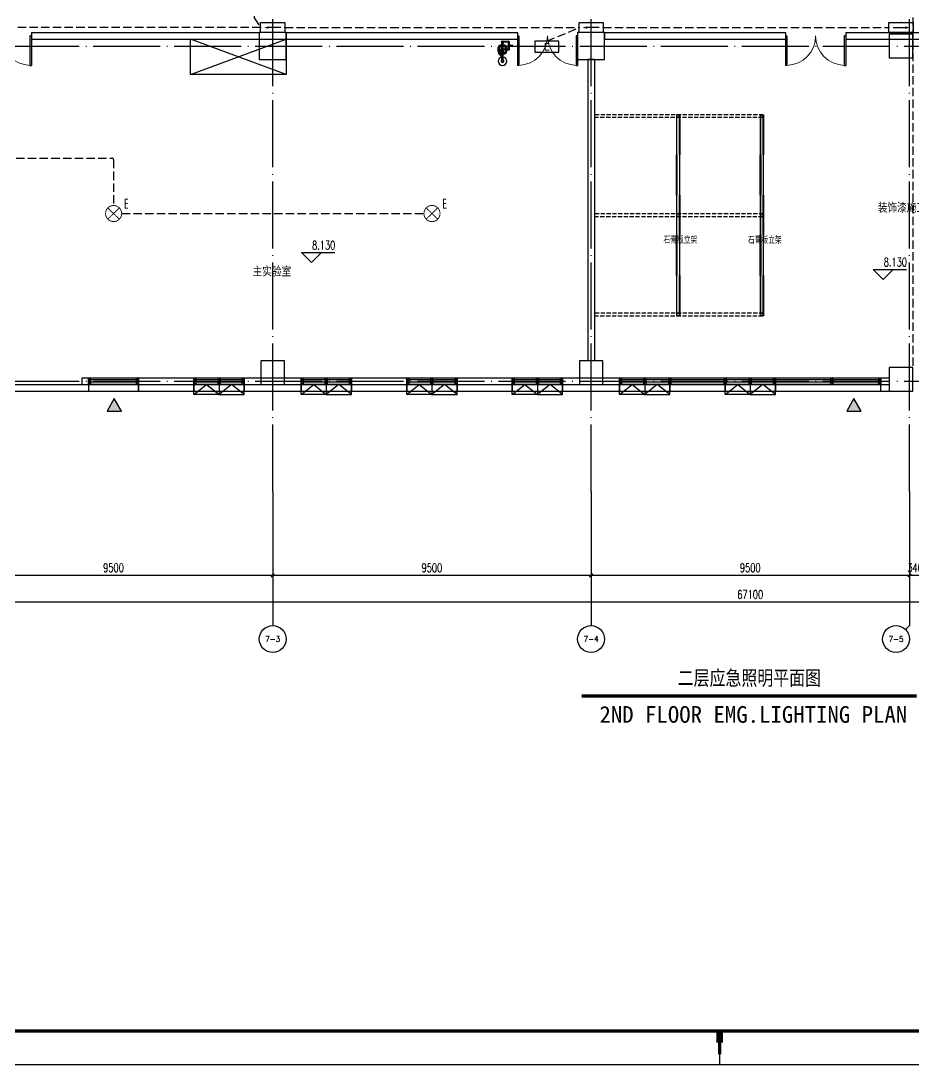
# Model space of a CAD drawing. Extents: x -621157 to 1764546, y -106808 to 741893.
# Drawn here: x 13367 to 39991, y 79584 to 110750 of the extents above; entities that cross this region are included whole.
import ezdxf
from ezdxf.enums import TextEntityAlignment as Align

# ---------------------------------------------------------------- set-up
doc = ezdxf.new("R2010")
doc.units = 0
doc.header["$LTSCALE"] = 1000
doc.header["$MEASUREMENT"] = 0
for name, pattern in [('DASH', [0.35, 0.25, -0.1]), ('XREF-A-101-平面图_t3$0$DASH', [0.35, 0.25, -0.1]), ('XREF-A-101-平面图_t3$0$DOTE', [2.42, 2, -0.2, 0.02, -0.2])]:
    doc.linetypes.add(name, pattern=pattern)
for name, color, linetype in [('0-底图', 7, 'Continuous'), ('A-DIVISION', 3, 'Continuous'), ('A0-Verital$0$TK-WHITE', 7, 'Continuous'), ('AXIS_TEXT', 7, 'Continuous'), ('EQUIP-照明', 3, 'Continuous'), ('TEL_TEXT', 7, 'Continuous'), ('TK-BLUE', 7, 'Continuous'), ('WIRE-应急', 4, 'DASH'), ('WIRE-照明', 4, 'Continuous'), ('XREF-A-101-平面图_t3$0$1212121', 8, 'Continuous'), ('XREF-A-101-平面图_t3$0$A-COLUMN', 8, 'Continuous'), ('XREF-A-101-平面图_t3$0$A-DIM_ELEV', 8, 'Continuous'), ('XREF-A-101-平面图_t3$0$A-DOTE', 8, 'Continuous'), ('XREF-A-101-平面图_t3$0$A-GROUND', 8, 'Continuous'), ('XREF-A-101-平面图_t3$0$A-ROOM-CH', 8, 'Continuous'), ('XREF-A-101-平面图_t3$0$A-SEE', 8, 'Continuous'), ('XREF-A-101-平面图_t3$0$A-WALL', 8, 'Continuous'), ('XREF-A-101-平面图_t3$0$A-WALL-FILL', 8, 'Continuous'), ('XREF-A-101-平面图_t3$0$A-WINDOW', 8, 'Continuous'), ('XREF-A-101-平面图_t3$0$A-工艺设备', 8, 'Continuous'), ('XREF-A-101-平面图_t3$0$A-开启符号', 8, 'Continuous'), ('XREF-A-101-平面图_t3$0$AXIS', 8, 'Continuous'), ('XREF-A-101-平面图_t3$0$PUB_HATCH', 8, 'Continuous'), ('XREF-A-101-平面图_t3$0$PUB_TEXT', 8, 'Continuous'), ('XREF-A-101-平面图_t3$0$家具-实验室家具', 8, 'Continuous'), ('设备-照明', 3, 'Continuous')]:
    doc.layers.add(name, color=color, linetype=linetype)
doc.styles.add('_TEL_DIM', font='SIMPLEX', dxfattribs={"width": 0.8, "height": 3.5, "bigfont": 'HZTXT'})
doc.styles.add('COMPLEX', font='COMPLEX')
doc.styles.add('HL-LD', font='simsun.ttc', dxfattribs={"height": 500})
doc.styles.add('ST64S', font='hl-ld.shx', dxfattribs={"bigfont": 'ST64S.shx'})
doc.styles.get("Standard").update_dxf_attribs({"font": 'romans.shx', "bigfont": 'HZDXC.SHX'})
doc.styles.add('STYLE1', font='simhei.ttf')
doc.styles.add('XREF-A-101-平面图_t3$0$-HZDXCROMANS', font='ROMANS.shx', dxfattribs={"bigfont": 'HZDXC.shx'})
doc.styles.add('XREF-A-101-平面图_t3$0$A-AXIS-LABEL', font='COMPLEX', dxfattribs={"bigfont": 'GBCBIG'})
doc.styles.add('XREF-A-101-平面图_t3$0$A-DIM_T3', font='SIMPLEX', dxfattribs={"width": 0.705882, "bigfont": 'GBCBIG'})
doc.styles.add('XREF-A-101-平面图_t3$0$A-STANDARD', font='SIMPLEX', dxfattribs={"bigfont": 'GBCBIG'})
doc.dimstyles.new('XREF-A-101-平面图_t3$0$A-DIM-100', dxfattribs={"dimscale": 100, "dimtxt": 2.55, "dimasz": 1, "dimexe": 2.5, "dimexo": 3, "dimgap": 1, "dimtad": 1, "dimdec": 0, "dimzin": 0, "dimdsep": 46, "dimtxsty": 'XREF-A-101-平面图_t3$0$A-DIM_T3', "dimblk": 'XREF-A-101-平面图_t3$0$_ArchTick', "dimcen": 0.09, "dimclrt": 7, "dimazin": 2, "dimtfac": 1, "dimtdec": 0, "dimtix": 1, "dimtmove": 2, "dimatfit": 3, "dimfxl": 0, "dimtolj": 1, "dimtzin": 0, "dimarcsym": 0})

# ---------------------------------------------------------------- blocks, each defined once
blk = doc.blocks.new('XREF-A-101-平面图_t3$0$_ArchTick')
at = {"color": 0, "linetype": 'ByBlock', "const_width": 0.4}
blk.add_lwpolyline([(-0.5, -0.5), (0.5, 0.5)], dxfattribs=at)
blk = doc.blocks.new('*D25446')
at = {"layer": 'Defpoints', "color": 0}
for p in [(38000, -3300), (38340, -3300), (38000, -5800)]:
    blk.add_point(p, dxfattribs=at)
at = {"layer": 'XREF-A-101-平面图_t3$0$AXIS', "color": 0, "lineweight": -2}
for p, q in [((38000, -3600), (38000, -6050)), ((38340, -3600), (38340, -6050)), ((38000, -5800), (37900, -5800)), ((38340, -5800), (38000, -5800)), ((38340, -5800), (38440, -5800))]:
    blk.add_line(p, q, dxfattribs=at)
at = {"layer": 'XREF-A-101-平面图_t3$0$AXIS', "color": 0, "linetype": 'ByBlock', "lineweight": -2, "xscale": 100, "yscale": 100, "zscale": 100}
blk.add_blockref('XREF-A-101-平面图_t3$0$_ArchTick', (38000, -5800), dxfattribs=at)
at = {"layer": 'XREF-A-101-平面图_t3$0$AXIS', "color": 0, "linetype": 'ByBlock', "lineweight": -2, "xscale": 100, "yscale": 100, "zscale": 100, "rotation": 180}
blk.add_blockref('XREF-A-101-平面图_t3$0$_ArchTick', (38340, -5800), dxfattribs=at)
at = {"layer": 'XREF-A-101-平面图_t3$0$AXIS', "color": 7, "insert": (38170, -5573), "char_height": 255, "attachment_point": 5, "style": 'XREF-A-101-平面图_t3$0$A-DIM_T3'}
blk.add_mtext('\\A1;340', dxfattribs=at)
blk = doc.blocks.new('*D25447')
at = {"layer": 'Defpoints', "color": 0}
for p in [(28500, -3300), (38000, -3300), (28500, -5800)]:
    blk.add_point(p, dxfattribs=at)
at = {"layer": 'XREF-A-101-平面图_t3$0$AXIS', "color": 0, "lineweight": -2}
for p, q in [((28500, -3600), (28500, -6050)), ((38000, -3600), (38000, -6050)), ((38000, -5800), (28500, -5800))]:
    blk.add_line(p, q, dxfattribs=at)
at = {"layer": 'XREF-A-101-平面图_t3$0$AXIS', "color": 0, "linetype": 'ByBlock', "lineweight": -2, "xscale": 100, "yscale": 100, "zscale": 100, "rotation": 180}
blk.add_blockref('XREF-A-101-平面图_t3$0$_ArchTick', (28500, -5800), dxfattribs=at)
at = {"layer": 'XREF-A-101-平面图_t3$0$AXIS', "color": 0, "linetype": 'ByBlock', "lineweight": -2, "xscale": 100, "yscale": 100, "zscale": 100}
blk.add_blockref('XREF-A-101-平面图_t3$0$_ArchTick', (38000, -5800), dxfattribs=at)
at = {"layer": 'XREF-A-101-平面图_t3$0$AXIS', "color": 7, "insert": (33250, -5573), "char_height": 255, "attachment_point": 5, "style": 'XREF-A-101-平面图_t3$0$A-DIM_T3'}
blk.add_mtext('\\A1;9500', dxfattribs=at)
blk = doc.blocks.new('*D25448')
at = {"layer": 'Defpoints', "color": 0}
for p in [(19000, -3300), (28500, -3300), (19000, -5800)]:
    blk.add_point(p, dxfattribs=at)
at = {"layer": 'XREF-A-101-平面图_t3$0$AXIS', "color": 0, "lineweight": -2}
for p, q in [((19000, -3600), (19000, -6050)), ((28500, -3600), (28500, -6050)), ((28500, -5800), (19000, -5800))]:
    blk.add_line(p, q, dxfattribs=at)
at = {"layer": 'XREF-A-101-平面图_t3$0$AXIS', "color": 0, "linetype": 'ByBlock', "lineweight": -2, "xscale": 100, "yscale": 100, "zscale": 100, "rotation": 180}
blk.add_blockref('XREF-A-101-平面图_t3$0$_ArchTick', (19000, -5800), dxfattribs=at)
at = {"layer": 'XREF-A-101-平面图_t3$0$AXIS', "color": 0, "linetype": 'ByBlock', "lineweight": -2, "xscale": 100, "yscale": 100, "zscale": 100}
blk.add_blockref('XREF-A-101-平面图_t3$0$_ArchTick', (28500, -5800), dxfattribs=at)
at = {"layer": 'XREF-A-101-平面图_t3$0$AXIS', "color": 7, "insert": (23750, -5573), "char_height": 255, "attachment_point": 5, "style": 'XREF-A-101-平面图_t3$0$A-DIM_T3'}
blk.add_mtext('\\A1;9500', dxfattribs=at)
blk = doc.blocks.new('*D25449')
at = {"layer": 'Defpoints', "color": 0}
for p in [(9500, -3300), (19000, -3300), (9500, -5800)]:
    blk.add_point(p, dxfattribs=at)
at = {"layer": 'XREF-A-101-平面图_t3$0$AXIS', "color": 0, "lineweight": -2}
for p, q in [((9500, -3600), (9500, -6050)), ((19000, -3600), (19000, -6050)), ((19000, -5800), (9500, -5800))]:
    blk.add_line(p, q, dxfattribs=at)
at = {"layer": 'XREF-A-101-平面图_t3$0$AXIS', "color": 0, "linetype": 'ByBlock', "lineweight": -2, "xscale": 100, "yscale": 100, "zscale": 100, "rotation": 180}
blk.add_blockref('XREF-A-101-平面图_t3$0$_ArchTick', (9500, -5800), dxfattribs=at)
at = {"layer": 'XREF-A-101-平面图_t3$0$AXIS', "color": 0, "linetype": 'ByBlock', "lineweight": -2, "xscale": 100, "yscale": 100, "zscale": 100}
blk.add_blockref('XREF-A-101-平面图_t3$0$_ArchTick', (19000, -5800), dxfattribs=at)
at = {"layer": 'XREF-A-101-平面图_t3$0$AXIS', "color": 7, "insert": (14250, -5573), "char_height": 255, "attachment_point": 5, "style": 'XREF-A-101-平面图_t3$0$A-DIM_T3'}
blk.add_mtext('\\A1;9500', dxfattribs=at)
blk = doc.blocks.new('_AXISO')
blk.add_circle((0, 0), 0.5)
at = {"layer": 'AXIS_TEXT', "style": 'COMPLEX'}
blk.add_attdef('A', text='', height=0.56, dxfattribs=at).set_placement((-0.25, -0.28), (0.25, -0.28), align=Align.FIT)
blk = doc.blocks.new('*D25462')
at = {"layer": 'Defpoints', "color": 0}
for p in [(-300, -3300), (66800, -3300), (-300, -6600)]:
    blk.add_point(p, dxfattribs=at)
at = {"layer": 'XREF-A-101-平面图_t3$0$AXIS', "color": 0, "lineweight": -2}
for p, q in [((-300, -3600), (-300, -6850)), ((66800, -3600), (66800, -6850)), ((66800, -6600), (-300, -6600))]:
    blk.add_line(p, q, dxfattribs=at)
at = {"layer": 'XREF-A-101-平面图_t3$0$AXIS', "color": 0, "linetype": 'ByBlock', "lineweight": -2, "xscale": 100, "yscale": 100, "zscale": 100, "rotation": 180}
blk.add_blockref('XREF-A-101-平面图_t3$0$_ArchTick', (-300, -6600), dxfattribs=at)
at = {"layer": 'XREF-A-101-平面图_t3$0$AXIS', "color": 0, "linetype": 'ByBlock', "lineweight": -2, "xscale": 100, "yscale": 100, "zscale": 100}
blk.add_blockref('XREF-A-101-平面图_t3$0$_ArchTick', (66800, -6600), dxfattribs=at)
at = {"layer": 'XREF-A-101-平面图_t3$0$AXIS', "color": 7, "insert": (33250, -6373), "char_height": 255, "attachment_point": 5, "style": 'XREF-A-101-平面图_t3$0$A-DIM_T3'}
blk.add_mtext('\\A1;67100', dxfattribs=at)
blk = doc.blocks.new('XREF-A-101-平面图_t3$0$G$C869EB286')
at = {"layer": 'XREF-A-101-平面图_t3$0$A-WINDOW'}
h = blk.add_hatch(dxfattribs=at)
h.set_pattern_fill('ANSI31', color=256, scale=25)
h.set_pattern_definition([(45, (-143.957, -89940), (-28.0633, 28.0633), [])])
h.paths.add_polyline_path([(0, 60), (200, 60), (200, 0), (0, 0)])
blk.add_lwpolyline([(0, 60), (200, 60), (200, 0), (0, 0)], close=True, dxfattribs=at)
blk = doc.blocks.new('XREF-A-101-平面图_t3$0$柱网2F')
at = {"layer": 'XREF-A-101-平面图_t3$0$A-COLUMN'}
for points in [[(18600, -30400), (19400, -30400), (19400, -29600), (18600, -29600)], [(28100, -30400), (28900, -30400), (28900, -29600), (28100, -29600)], [(37400, -30350), (38100, -30350), (38100, -29650), (37400, -29650)], [(18650, -39400), (18650, -40100), (19350, -40100), (19350, -39400)], [(28150, -39400), (28150, -40100), (28850, -40100), (28850, -39400)], [(37400, -40300), (38100, -40300), (38100, -39600), (37400, -39600)]]:
    blk.add_lwpolyline(points, close=True, dxfattribs=at)
blk = doc.blocks.new('XREF-A-101-平面图_t3$0$ROOM')
at = {"layer": 'XREF-A-101-平面图_t3$0$A-ROOM-CH', "style": 'XREF-A-101-平面图_t3$0$-HZDXCROMANS', "width": 0.6}
for tag, p in [('中文房间名称', (0, -1000)), ('英文房间名称', (0, -1500))]:
    blk.add_attdef(tag, text='', height=300, dxfattribs=at).set_placement(p, align=Align.CENTER)
blk = doc.blocks.new('XREF-A-101-平面图_t3$0$bz1')
at = {"layer": 'XREF-A-101-平面图_t3$0$PUB_HATCH'}
h = blk.add_hatch(color=1, dxfattribs=at)
h.dxf.hatch_style = 1
h.paths.add_polyline_path([(4866032, -641203), (4865818, -641573), (4866245, -641573)])
at = {"layer": 'XREF-A-101-平面图_t3$0$PUB_TEXT', "color": 1}
blk.add_lwpolyline([(4866032, -641203), (4865818, -641573), (4866245, -641573)], close=True, dxfattribs=at)
blk = doc.blocks.new('XREF-A-101-平面图_t3$0$G$C34B60025')
for p in [(-4851859, 600778), (-4829789, 600778)]:
    blk.add_blockref('XREF-A-101-平面图_t3$0$bz1', p)
blk = doc.blocks.new('XREF-A-101-平面图_t3$0$Shower_plan')
at = {"layer": 'XREF-A-101-平面图_t3$0$1212121'}
for p, q in [((-94, -290), (-90, -290)), ((-75, -301), (-18, -302)), ((-20, -112), (-20, -94)), ((-16, -314), (-16, -120)), ((16, -314), (16, -120)), ((75, -302), (17, -302)), ((20, -112), (20, -94)), ((160, -297), (160, -321)), ((164, -90), (164, -66)), ((184, -114), (208, -114)), ((184, -274), (208, -274)), ((212, -177), (208, -177)), ((212, -199), (208, -199)), ((215, -184), (220, -184)), ((215, -193), (220, -193)), ((-75, -315), (-22, -315)), ((-34, -355), (-31, -355)), ((-34, -361), (-31, -361)), ((-16, -607), (-16, -396)), ((16, -607), (16, -396)), ((75, -316), (22, -316)), ((94, -327), (90, -327))]:
    blk.add_line(p, q, dxfattribs=at)
for points in [[(-111, -308, -0.092425), (-109, -301, -0.095768), (-106, -295, -0.100909), (-101, -292, -0.104872), (-94, -290, -0.001591), (-94, -290, -0.100909)], [(-93, -325, -0.034962), (-95, -325, -0.104872), (-101, -324, -0.100909), (-106, -320, -0.095768), (-110, -314, -0.092425), (-111, -308, -0.092425)], [(143, -321), (184, -321, 0.414214), (208, -297), (208, -90, 0.414214), (184, -66), (23, -66)], [(143, -297), (160, -297, 0.414214), (184, -273), (184, -114, 0.414214), (160, -90), (23, -90)], [(92, -292, -0.034962), (94, -292, -0.104872), (100, -293, -0.100909), (106, -297, -0.095768), (109, -303, -0.092425), (110, -310, -0.092425)], [(110, -310, -0.092425), (109, -316, -0.095768), (105, -322, -0.100909), (100, -326, -0.104872), (94, -327, -0.001591), (94, -327, -0.100909)], [(-16, -530), (-128, -419, -1), (-122, -414)], [(-122, -414), (-53, -483, -1)], [(-37, -491), (-54, -491, -1), (-54, -483), (-37, -483)], [(-45, -491), (-16, -519, -1)], [(-37, -349, 0.153738), (-38, -347), (-43, -347, 0.078248), (-44, -349), (-44, -364, 0.153738), (-43, -367), (-38, -367, 0.153738), (-37, -364)], [(-23, -388), (-23, -395, 0.154019), (-19, -396), (19, -396, 0.154019), (23, -395), (23, -388)]]:
    blk.add_lwpolyline(points, format="xyb", dxfattribs=at)
for points in [[(-106, -308, -0.092425), (-105, -301, -0.095768), (-102, -295, -0.100909), (-96, -292, -0.104872), (-90, -290, -0.104872), (-84, -292, -0.100909), (-79, -296, -0.095768), (-75, -301, -0.092425), (-74, -308, -0.092425), (-75, -315, -0.095768), (-79, -320, -0.100909), (-84, -324, -0.104872), (-90, -325, -0.104872), (-97, -324, -0.100909), (-102, -320, -0.095768), (-105, -314, -0.092425)], [(106, -310, -0.092425), (105, -316, -0.095768), (101, -322, -0.100909), (96, -326, -0.104872), (90, -327, -0.104872), (84, -325, -0.100909), (78, -322, -0.095768), (75, -316, -0.092425), (74, -309, -0.092425), (75, -303, -0.095768), (78, -297, -0.100909), (84, -293, -0.104872), (90, -292, -0.104872), (96, -293, -0.100909), (101, -297, -0.095768), (105, -303, -0.092425)], [(221, -201), (229, -201, 0.414214), (231, -199), (231, -194, -0.414214), (232, -193), (313, -193, 0.414214), (313, -192), (313, -185, 0.414214), (313, -184), (232, -184, -0.414214), (231, -183), (231, -177, 0.414214), (229, -176), (221, -176, 0.414214), (220, -177), (220, -199, 0.414214)], [(-20, -657), (-20, -607), (20, -607), (20, -657, -1)]]:
    blk.add_lwpolyline(points, format="xyb", close=True, dxfattribs=at)
for points in [[(-22, -120), (-22, -112), (22, -112), (22, -120)], [(-37, -500), (-34, -500), (-34, -346), (-37, -346)], [(24, -388), (-24, -388), (-24, -338), (-22, -336), (22, -336), (24, -338)]]:
    blk.add_lwpolyline(points, close=True, dxfattribs=at)
for points in [[(212, -177), (214, -177), (215, -179), (215, -198), (214, -199)], [(212, -199), (214, -199), (215, -198), (215, -179), (214, -177)], [(-34, -491), (-28, -491), (-28, -483), (-34, -483)], [(-24, -371), (-31, -371), (-31, -346), (-24, -346)], [(-22, -336), (-22, -314), (22, -314), (22, -336)], [(-31, -657), (-20, -637)], [(20, -637), (31, -657), (16, -684), (-16, -684), (-31, -657)]]:
    blk.add_lwpolyline(points, dxfattribs=at)
for centre, radius in [((0, -78), 26.3), ((0, -78), 16.4), ((-60, -481), 3.91)]:
    blk.add_circle(centre, radius, dxfattribs=at)
for centre, radius, start, end in [((0, -309), 144, 96.5663, 263.4343), ((0, -309), 139, 96.804, 263.1966), ((0, -309), 111, 98.3801, 261.6205), ((0, -309), 36, 116.7475, 168.6934), ((0, -309), 18.8, 149.7809, 195.9711), ((0, -309), 144, 276.5663, 83.4343), ((0, -309), 139, 276.804, 83.1966), ((0, -309), 111, 278.6256, 81.375), ((0, -309), 36, 10.3072, 62.4104), ((0, -309), 18.8, 344.0295, 27.2237), ((0, -657), 125, 97.5816, 82.419), ((0, -309), 36, 190.3072, 231.764), ((0, -309), 36, 308.7702, 348.6934), ((0, -657), 37.5, 121.3804, 58.6121)]:
    blk.add_arc(centre, radius, start, end, dxfattribs=at)
blk = doc.blocks.new('XREF-A-101-平面图_t3$0$G$C45C07046')
at = {"layer": 'XREF-A-101-平面图_t3$0$家具-实验室家具', "color": 252, "rotation": 1.293953835492923e-08}
blk.add_blockref('XREF-A-101-平面图_t3$0$Shower_plan', (125857, 110204), dxfattribs=at)
blk = doc.blocks.new('XREF-A-101-平面图_t3$0$G$CBCE2A1B7')
at = {"layer": 'XREF-A-101-平面图_t3$0$A-SEE'}
blk.add_lwpolyline([(16550, 110200), (19400, 110200), (19400, 109150), (16550, 109150)], close=True, dxfattribs=at)
for points in [[(16550, 109150), (19400, 110200)], [(19400, 109150), (16550, 110200)]]:
    blk.add_lwpolyline(points, dxfattribs=at)
blk = doc.blocks.new('XREF-A-101-平面图_t3$0$WINDOW2DLIB$SYSLIB$00000001')
at = {"color": 0}
for points in [[(-0.5, 0.5), (-0.5, -0.5)], [(-0.5, 0.5), (0.5, 0.5)], [(0.5, -0.5), (0.5, 0.5)], [(0.5, 0.1667), (-0.5, 0.1667)], [(0.5, -0.1667), (-0.5, -0.1667)], [(-0.5, -0.5), (0.5, -0.5)]]:
    blk.add_lwpolyline(points, dxfattribs=at)
blk = doc.blocks.new('XREF-A-101-平面图_t3$0$DOOR2DLIB$SYSLIB$00000108')
at = {"color": 0}
for p, q in [((-0.5, 0), (-0.5, 0.4875)), ((-0.475, 0.4875), (-0.5, 0.4875)), ((-0.475, 0), (-0.475, 0.4875)), ((0.475, 0), (0.475, 0.4875)), ((0.475, 0.4875), (0.5, 0.4875)), ((0.5, 0), (0.5, 0.4875)), ((-0.5, 0), (-0.475, 0)), ((0.5, 0), (0.475, 0))]:
    blk.add_line(p, q, dxfattribs=at)
at = {"color": 0, "lineweight": 13}
for centre, start, end in [((-0.4875, 0), 0, 88.53072), ((0.4875, 0), 91.46928, 180)]:
    blk.add_arc(centre, 0.4875, start, end, dxfattribs=at)
blk = doc.blocks.new('A0-Verital$0$A$C53BD7355')
at = {"layer": 'A0-Verital$0$TK-WHITE'}
for points, const_width in [([(29650, 1000), (29650, 650)], 200), ([(29650, 1000), (29650, 300)], 100), ([(29650, 0), (29650, 1000)], 35)]:
    blk.add_lwpolyline(points, dxfattribs=dict(at, const_width=const_width))
blk = doc.blocks.new('A0-Verital')
blk.add_lwpolyline([(118900, 84100), (0, 84100), (0, 0), (118900, 0)], close=True)
at = {"const_width": 100}
blk.add_lwpolyline([(2500, 83100), (117900, 83100), (117900, 1000), (2500, 1000)], close=True, dxfattribs=at)
blk.add_blockref('A0-Verital$0$A$C53BD7355', (29800, 0))
blk = doc.blocks.new('HC002631130701')
at = {"layer": 'WIRE-照明', "color": 0}
for p, q in [((-3.6, 3), (3.6, 3)), ((-3.6, 0), (-3.6, 3)), ((3.6, 0), (-3.6, 0)), ((-2.4, 1.5), (1.2, 1.5)), ((3.6, 3), (3.6, 0))]:
    blk.add_line(p, q, dxfattribs=at)
for p in [(-3.6, 1.5), (0, 3), (0, 0), (3.6, 1.5)]:
    blk.add_point(p, dxfattribs=at)
blk.add_solid([(1.2, 1.86), (2.64, 1.5), (1.2, 1.14)], dxfattribs=at)
at = {"color": 0, "width": 0.7}
blk.add_attdef('PSFHATT', (3.62, 0), '', height=0.025, dxfattribs=at)
at = {"layer": 'TEL_TEXT', "color": 0, "style": '_TEL_DIM', "flags": 1}
blk.add_attdef('A', text='', height=0.0001, dxfattribs=at).set_placement((0, 3), align=Align.MIDDLE_CENTER)
blk = doc.blocks.new('HC002633132082')
at = {"layer": 'EQUIP-照明', "color": 0, "linetype": 'Continuous', "const_width": 0.267}
blk.add_lwpolyline([(-2.37, 0, 1), (2.43, 0, 1)], format="xyb", close=True, dxfattribs=at)
for points in [[(-1.7, 1.67), (1.7, -1.67)], [(-1.7, -1.67), (-1.7, -1.67), (1.7, 1.67)]]:
    blk.add_lwpolyline(points, dxfattribs=at)
at = {"layer": 'EQUIP-照明', "color": 0}
blk.add_point((0, 0), dxfattribs=at)
at = {"color": 0, "width": 0.7}
blk.add_attdef('PSFHATT', (4.48, -2.4), '', height=0.025, dxfattribs=at)
at = {"layer": 'EQUIP-照明', "color": 0, "style": 'STYLE1', "width": 0.7}
blk.add_text('E', height=3, dxfattribs=at).set_placement((3.81, 1.42), align=Align.CENTER)
at = {"layer": 'EQUIP-照明', "color": 0, "style": '_TEL_DIM', "flags": 1}
blk.add_attdef('A', text='', height=0.0001, dxfattribs=at).set_placement((0.03, 0), align=Align.MIDDLE_CENTER)
blk = doc.blocks.new('HC002649110740')
at = {"layer": 'EQUIP-照明', "color": 0}
for p, q in [((3.6, 3.3), (-3.6, 3.3)), ((-3.6, 3.3), (-3.6, 0)), ((3.6, 0), (3.6, 3.3)), ((-3.6, 0), (3.6, 0))]:
    blk.add_line(p, q, dxfattribs=at)
for p in [(0, 3.3), (-3.6, 1.65), (0, 0), (3.6, 1.65)]:
    blk.add_point(p, dxfattribs=at)
at = {"color": 0, "width": 0.7}
blk.add_attdef('PSFHATT', (9.31, 0), '', height=0.025, dxfattribs=at)
at = {"layer": 'EQUIP-照明', "color": 0, "style": '_TEL_DIM'}
blk.add_attdef('$TEXT$', text='', height=2, dxfattribs=at).set_placement((0, 1.65), align=Align.MIDDLE_CENTER)
at = {"layer": 'EQUIP-照明', "color": 0, "style": '_TEL_DIM', "flags": 1}
blk.add_attdef('A', text='', height=0.0001, dxfattribs=at).set_placement((0, 0), align=Align.MIDDLE_CENTER)
blk = doc.blocks.new('TITLE')
at = {"layer": 'A-DIVISION', "const_width": 100}
blk.add_lwpolyline([(-5000, 0), (5000, 0)], dxfattribs=at)
at = {"layer": 'TK-BLUE'}
for tag, height, style, p in [('TITLE1', 700, 'ST64S', (117, 275)), ('TITLE2', 500, 'HL-LD', (80, -798))]:
    blk.add_attdef(tag, text='', height=height, dxfattribs=dict(at, style=style)).set_placement(p, align=Align.CENTER)
at = {"layer": 'TK-BLUE', "style": 'HL-LD'}
blk.add_attdef('SCALE', (5165, -185), '', height=500, dxfattribs=at)
blk = doc.blocks.new('XREF-A-101-平面图_t3$0$轴网(2)')
at = {"layer": 'XREF-A-101-平面图_t3$0$A-DOTE', "linetype": 'XREF-A-101-平面图_t3$0$DOTE'}
for p, q in [((19000, -3300), (19000, 43300)), ((28500, -3300), (28500, 43300)), ((38000, -3300), (38000, 43300)), ((-3300, 10000), (69800, 10000)), ((-3300, 0), (69800, 0))]:
    blk.add_line(p, q, dxfattribs=at)
at = {"layer": 'XREF-A-101-平面图_t3$0$AXIS'}
for p, q in [((19000, -3300), (19000, -7300)), ((28500, -3300), (28500, -7300)), ((38000, -3300), (38000, -7300)), ((38000, -7300), (37882.8, -7417.2))]:
    blk.add_line(p, q, dxfattribs=at)
ref = blk.add_blockref('_AXISO', (19000, -7700), dxfattribs=dict(at, xscale=800, yscale=800, zscale=800))
ref.add_attrib('A', '7-3', dxfattribs={"color": 7, "height": 168.54, "style": 'XREF-A-101-平面图_t3$0$A-AXIS-LABEL', "width": 0.933333}).set_placement((18775.3, -7784.3), (19224.7, -7784.3), align=Align.FIT)
ref = blk.add_blockref('_AXISO', (28500, -7700), dxfattribs=dict(at, xscale=800, yscale=800, zscale=800))
ref.add_attrib('A', '7-4', dxfattribs={"color": 7, "height": 163.41, "style": 'XREF-A-101-平面图_t3$0$A-AXIS-LABEL', "width": 0.935484}).set_placement((28274.3, -7781.7), (28725.7, -7781.7), align=Align.FIT)
ref = blk.add_blockref('_AXISO', (37600, -7700), dxfattribs=dict(at, xscale=800, yscale=800, zscale=800))
ref.add_attrib('A', '7-5', dxfattribs={"color": 7, "height": 168.54, "style": 'XREF-A-101-平面图_t3$0$A-AXIS-LABEL', "width": 0.933333}).set_placement((37375.3, -7784.3), (37824.7, -7784.3), align=Align.FIT)
for p1, p2, distance, picture, middle in [((66800, -3300), (-300, -3300), 3300, '*D25462', (33250, -6372.5)), ((19000, -3300), (9500, -3300), 2500, '*D25449', (14250, -5572.5)), ((28500, -3300), (19000, -3300), 2500, '*D25448', (23750, -5572.5)), ((38000, -3300), (28500, -3300), 2500, '*D25447', (33250, -5572.5)), ((38340, -3300), (38000, -3300), 2500, '*D25446', (38170, -5572.5))]:
    dim = blk.add_aligned_dim(p1=p1, p2=p2, distance=distance, dimstyle='XREF-A-101-平面图_t3$0$A-DIM-100', dxfattribs=at)
    dim.commit()
    dim.dimension.update_dxf_attribs({"geometry": picture, "text_midpoint": middle})
blk = doc.blocks.new('XREF-A-101-平面图_t3')
at = {"layer": 'XREF-A-101-平面图_t3$0$A-DIM_ELEV'}
for p, q in [((220159, 103537), (219859, 103837)), ((219859, 103837), (220850, 103837)), ((220159, 103537), (220459, 103837)), ((237218, 103034), (236918, 103334)), ((236918, 103334), (237909, 103334)), ((237218, 103034), (237518, 103334))]:
    blk.add_line(p, q, dxfattribs=at)
at = {"layer": 'XREF-A-101-平面图_t3$0$A-GROUND', "linetype": 'XREF-A-101-平面图_t3$0$DASH'}
blk.add_lwpolyline([(238100, 139200), (238100, 100400)], dxfattribs=at)
at = {"layer": 'XREF-A-101-平面图_t3$0$A-SEE'}
for points in [[(213500, 99700), (215000, 99700), (215000, 99900), (213500, 99900)], [(216650, 99700), (218150, 99700), (218150, 99900), (216650, 99900)], [(219850, 99700), (221350, 99700), (221350, 99900), (219850, 99900)], [(223000, 99700), (224500, 99700), (224500, 99900), (223000, 99900)], [(226150, 99700), (227650, 99700), (227650, 99900), (226150, 99900)], [(229350, 99700), (237150, 99700), (237150, 99900), (229350, 99900)]]:
    blk.add_lwpolyline(points, close=True, dxfattribs=at)
at = {"layer": 'XREF-A-101-平面图_t3$0$A-WALL'}
for p, q in [((211800, 110400), (218600, 110400)), ((218600, 110400), (218600, 110200)), ((219400, 110400), (226300, 110400)), ((219400, 110400), (219400, 110200)), ((228100, 110400), (228100, 110200)), ((228900, 110400), (234300, 110400)), ((228900, 110400), (228900, 110200)), ((236100, 110400), (239240, 110400)), ((211800, 110200), (218600, 110200)), ((219400, 110200), (226300, 110200)), ((228900, 110200), (234300, 110200)), ((236100, 110200), (239240, 110200)), ((228400, 109600), (228400, 100600)), ((228600, 109600), (228400, 109600)), ((228600, 109600), (228600, 100600)), ((228600, 100600), (228400, 100600))]:
    blk.add_line(p, q, dxfattribs=at)
for points in [[(211800, 110400), (211800, 110200)], [(226300, 110400), (226300, 110200)], [(228100, 110400), (228100, 110200)], [(234300, 110400), (234300, 110200)], [(236100, 110400), (236100, 110200)]]:
    blk.add_lwpolyline(points, dxfattribs=at)
at = {"layer": 'XREF-A-101-平面图_t3$0$A-WALL-FILL', "color": 171}
for p, q in [((213300, 100100), (213500, 100100)), ((213300, 100100), (213300, 99900)), ((215000, 100100), (216650, 100100)), ((218150, 100100), (219850, 100100)), ((221350, 100100), (223000, 100100)), ((224500, 100100), (226150, 100100)), ((227650, 100100), (229350, 100100)), ((237150, 100100), (237400, 100100)), ((237400, 100100), (237400, 99900)), ((209850, 99900), (213500, 99900)), ((213300, 99900), (213500, 99900)), ((215000, 99900), (216650, 99900)), ((215000, 99900), (216650, 99900)), ((218150, 99900), (219850, 99900)), ((218150, 99900), (219850, 99900)), ((221350, 99900), (223000, 99900)), ((221350, 99900), (223000, 99900)), ((224500, 99900), (226150, 99900)), ((224500, 99900), (226150, 99900)), ((227650, 99900), (229350, 99900)), ((227650, 99900), (229350, 99900)), ((230850, 99900), (232500, 99900)), ((234000, 99900), (237400, 99900)), ((237150, 99900), (237400, 99900)), ((237400, 99900), (237400, 99700)), ((209850, 99700), (213500, 99700)), ((215000, 99700), (216650, 99700)), ((218150, 99700), (219850, 99700)), ((221350, 99700), (223000, 99700)), ((224500, 99700), (226150, 99700)), ((227650, 99700), (229350, 99700)), ((230850, 99700), (232500, 99700)), ((234000, 99700), (237400, 99700))]:
    blk.add_line(p, q, dxfattribs=at)
for points in [[(213500, 100100), (213500, 99900)], [(215000, 100100), (215000, 99900)], [(216650, 100100), (216650, 99900)], [(218150, 100100), (218150, 99900)], [(219850, 100100), (219850, 99900)], [(221350, 100100), (221350, 99900)], [(223000, 100100), (223000, 99900)], [(224500, 100100), (224500, 99900)], [(226150, 100100), (226150, 99900)], [(227650, 100100), (227650, 99900)], [(229350, 100100), (229350, 99900)], [(237150, 100100), (237150, 99900)], [(213500, 99900), (213500, 99700)], [(215000, 99900), (215000, 99700)], [(216650, 99900), (216650, 99700)], [(218150, 99900), (218150, 99700)], [(219850, 99900), (219850, 99700)], [(221350, 99900), (221350, 99700)], [(223000, 99900), (223000, 99700)], [(224500, 99900), (224500, 99700)], [(226150, 99900), (226150, 99700)], [(227650, 99900), (227650, 99700)], [(229350, 99900), (229350, 99700)], [(230850, 99900), (230850, 99700)], [(232500, 99900), (232500, 99700)], [(234000, 99900), (234000, 99700)]]:
    blk.add_lwpolyline(points, dxfattribs=at)
at = {"layer": 'XREF-A-101-平面图_t3$0$A-WINDOW'}
for p, q in [((213500, 99900), (213500, 99700)), ((215000, 99900), (215000, 99700)), ((216650, 99900), (216650, 99700)), ((218150, 99900), (218150, 99700)), ((219850, 99900), (219850, 99700)), ((221350, 99900), (221350, 99700)), ((223000, 99900), (223000, 99700)), ((224500, 99900), (224500, 99700)), ((226150, 99900), (226150, 99700)), ((227650, 99900), (227650, 99700)), ((229350, 99900), (229350, 99700)), ((230850, 99900), (230850, 99700)), ((232500, 99900), (232500, 99700)), ((234000, 99900), (234000, 99700))]:
    blk.add_line(p, q, dxfattribs=at)
at = {"layer": 'XREF-A-101-平面图_t3$0$A-工艺设备', "color": 8, "linetype": 'XREF-A-101-平面图_t3$0$DASH', "ltscale": 0.5}
for points in [[(233637, 107950), (228600, 107950), (228600, 107875), (233637, 107875)], [(233637, 104987), (228600, 104987), (228600, 104912), (233637, 104912)], [(233637, 102025), (228600, 102025), (228600, 101950), (233637, 101950)]]:
    blk.add_lwpolyline(points, close=True, dxfattribs=at)
at = {"layer": 'XREF-A-101-平面图_t3$0$A-工艺设备', "color": 8}
for points in [[(231062, 107950), (231050, 107950), (231050, 106750), (231062, 106750), (231062, 107950)], [(231137, 107950), (231150, 107950), (231150, 106750), (231137, 106750), (231137, 107950)], [(233562, 107950), (233550, 107950), (233550, 106750), (233562, 106750), (233562, 107950)], [(233637, 107950), (233650, 107950), (233650, 106750), (233637, 106750), (233637, 107950)], [(231062, 105550), (231050, 105550), (231050, 106750), (231062, 106750), (231062, 105550)], [(231137, 105550), (231150, 105550), (231150, 106750), (231137, 106750), (231137, 105550)], [(233562, 105550), (233550, 105550), (233550, 106750), (233562, 106750), (233562, 105550)], [(233637, 105550), (233650, 105550), (233650, 106750), (233637, 106750), (233637, 105550)], [(231062, 105550), (231050, 105550), (231050, 104350), (231062, 104350), (231062, 105550)], [(231137, 105550), (231150, 105550), (231150, 104350), (231137, 104350), (231137, 105550)], [(233562, 105550), (233550, 105550), (233550, 104350), (233562, 104350), (233562, 105550)], [(233637, 105550), (233650, 105550), (233650, 104350), (233637, 104350), (233637, 105550)], [(231062, 103150), (231050, 103150), (231050, 104350), (231062, 104350), (231062, 103150)], [(231137, 103150), (231150, 103150), (231150, 104350), (231137, 104350), (231137, 103150)], [(233562, 103150), (233550, 103150), (233550, 104350), (233562, 104350), (233562, 103150)], [(233637, 103150), (233650, 103150), (233650, 104350), (233637, 104350), (233637, 103150)], [(231062, 103150), (231050, 103150), (231050, 101950), (231062, 101950), (231062, 103150)], [(231137, 103150), (231150, 103150), (231150, 101950), (231137, 101950), (231137, 103150)], [(233562, 103150), (233550, 103150), (233550, 101950), (233562, 101950), (233562, 103150)], [(233637, 103150), (233650, 103150), (233650, 101950), (233637, 101950), (233637, 103150)]]:
    blk.add_lwpolyline(points, dxfattribs=at)
for points in [[(231062, 107950), (231137, 107950), (231137, 101950), (231062, 101950)], [(231062, 107950), (231137, 107950), (231137, 107875), (231062, 107875)], [(233562, 107950), (233637, 107950), (233637, 101950), (233562, 101950)], [(233562, 107950), (233637, 107950), (233637, 107875), (233562, 107875)], [(231062, 104987), (231137, 104987), (231137, 104912), (231062, 104912)], [(233562, 104987), (233637, 104987), (233637, 104912), (233562, 104912)], [(231062, 102025), (231137, 102025), (231137, 101950), (231062, 101950)], [(233562, 102025), (233637, 102025), (233637, 101950), (233562, 101950)]]:
    blk.add_lwpolyline(points, close=True, dxfattribs=at)
at = {"layer": 'XREF-A-101-平面图_t3$0$A-开启符号', "linetype": 'Continuous'}
for points in [[(216650, 99600), (216650, 99900), (217400, 99900), (217400, 99600)], [(218150, 99600), (218150, 99900), (217400, 99900), (217400, 99600)], [(219850, 99600), (219850, 99900), (220600, 99900), (220600, 99600)], [(221350, 99600), (221350, 99900), (220600, 99900), (220600, 99600)], [(223000, 99600), (223000, 99900), (223750, 99900), (223750, 99600)], [(224500, 99600), (224500, 99900), (223750, 99900), (223750, 99600)], [(226150, 99600), (226150, 99900), (226900, 99900), (226900, 99600)], [(227650, 99600), (227650, 99900), (226900, 99900), (226900, 99600)], [(229350, 99600), (229350, 99900), (230100, 99900), (230100, 99600)], [(230850, 99600), (230850, 99900), (230100, 99900), (230100, 99600)], [(232500, 99600), (232500, 99900), (233250, 99900), (233250, 99600)], [(234000, 99600), (234000, 99900), (233250, 99900), (233250, 99600)]]:
    blk.add_lwpolyline(points, close=True, dxfattribs=at)
for points in [[(216650, 99600), (217025, 99900), (217400, 99600)], [(218150, 99600), (217775, 99900), (217400, 99600)], [(219850, 99600), (220225, 99900), (220600, 99600)], [(221350, 99600), (220975, 99900), (220600, 99600)], [(223000, 99600), (223375, 99900), (223750, 99600)], [(224500, 99600), (224125, 99900), (223750, 99600)], [(226150, 99600), (226525, 99900), (226900, 99600)], [(227650, 99600), (227275, 99900), (226900, 99600)], [(229350, 99600), (229725, 99900), (230100, 99600)], [(230850, 99600), (230475, 99900), (230100, 99600)], [(232500, 99600), (232875, 99900), (233250, 99600)], [(234000, 99600), (233625, 99900), (233250, 99600)]]:
    blk.add_lwpolyline(points, dxfattribs=at)
for name, p in [('XREF-A-101-平面图_t3$0$G$C34B60025', (200100, 139900)), ('XREF-A-101-平面图_t3$0$G$C45C07046', (100000, 0)), ('XREF-A-101-平面图_t3$0$G$CBCE2A1B7', (200000, 0))]:
    blk.add_blockref(name, p)
at = {"layer": 'XREF-A-101-平面图_t3$0$A-COLUMN'}
blk.add_blockref('XREF-A-101-平面图_t3$0$柱网2F', (200000, 140000), dxfattribs=at)
at = {"layer": 'XREF-A-101-平面图_t3$0$A-DOTE'}
blk.add_blockref('XREF-A-101-平面图_t3$0$轴网(2)', (200000, 100000), dxfattribs=at)
at = {"layer": 'XREF-A-101-平面图_t3$0$A-ROOM-CH'}
ref = blk.add_blockref('XREF-A-101-平面图_t3$0$ROOM', (237918, 106023), dxfattribs=at)
ref.add_attrib('中文房间名称', '装饰漆施工室', dxfattribs={"height": 300, "style": 'XREF-A-101-平面图_t3$0$-HZDXCROMANS', "width": 0.8}).set_placement((237918, 105023), align=Align.CENTER)
ref = blk.add_blockref('XREF-A-101-平面图_t3$0$ROOM', (218976, 104119), dxfattribs=at)
ref.add_attrib('中文房间名称', '主实验室', dxfattribs={"height": 300, "style": 'XREF-A-101-平面图_t3$0$-HZDXCROMANS', "width": 0.8}).set_placement((218976, 103119), align=Align.CENTER)
at = {"layer": 'XREF-A-101-平面图_t3$0$A-WINDOW'}
for name, p, xscale, yscale, zscale in [('XREF-A-101-平面图_t3$0$DOOR2DLIB$SYSLIB$00000108', (210900, 110300), -1800, -1800, -1800), ('XREF-A-101-平面图_t3$0$DOOR2DLIB$SYSLIB$00000108', (227200, 110300), -1800, -1800, -1800), ('XREF-A-101-平面图_t3$0$DOOR2DLIB$SYSLIB$00000108', (235200, 110300), -1800, -1800, -1800), ('XREF-A-101-平面图_t3$0$WINDOW2DLIB$SYSLIB$00000001', (214250, 100000), 1500.000000245875, 200, 1500.000000245875), ('XREF-A-101-平面图_t3$0$WINDOW2DLIB$SYSLIB$00000001', (217400, 100000), 1500.000000245875, 200, 1500.000000245875), ('XREF-A-101-平面图_t3$0$WINDOW2DLIB$SYSLIB$00000001', (220600, 100000), 1500.000000245875, 200, 1500.000000245875), ('XREF-A-101-平面图_t3$0$WINDOW2DLIB$SYSLIB$00000001', (223750, 100000), 1500.000000245875, 200, 1500.000000245875), ('XREF-A-101-平面图_t3$0$WINDOW2DLIB$SYSLIB$00000001', (226900, 100000), 1500.000000245875, 200, 1500.000000245875), ('XREF-A-101-平面图_t3$0$WINDOW2DLIB$SYSLIB$00000001', (233250, 100000), 7800.000000116881, 200, 7800.000000116881)]:
    blk.add_blockref(name, p, dxfattribs=dict(at, xscale=xscale, yscale=yscale, zscale=zscale))
at = {"layer": 'XREF-A-101-平面图_t3$0$A-WINDOW', "rotation": 270}
for p in [(213500, 100100), (214940, 100100), (216650, 100100), (217370, 100100), (218090, 100100), (219850, 100100), (220570, 100100), (221290, 100100), (223000, 100100), (223720, 100100), (224440, 100100), (226150, 100100), (226870, 100100), (227590, 100100), (229350, 100100), (230070, 100100), (230820, 100100), (232470, 100100), (233220, 100100), (233940, 100100), (235650, 100100), (237090, 100100)]:
    blk.add_blockref('XREF-A-101-平面图_t3$0$G$C869EB286', p, dxfattribs=at)
at = {"layer": 'XREF-A-101-平面图_t3$0$A-DIM_ELEV', "color": 7, "style": 'XREF-A-101-平面图_t3$0$A-STANDARD', "width": 0.705882}
for p in [(220174, 103927), (237233, 103424)]:
    blk.add_text('8.130', height=255, dxfattribs=at).set_placement(p)
at = {"layer": 'XREF-A-101-平面图_t3$0$A-工艺设备', "color": 8, "linetype": 'Continuous', "style": 'XREF-A-101-平面图_t3$0$A-STANDARD'}
for p in [(230662, 104103), (233181, 104099)]:
    blk.add_text('石膏板立架', height=201.5, dxfattribs=at).set_placement(p)

msp = doc.modelspace()

# ---------------------------------------------------------------- block references
at = {"layer": '0-底图'}
msp.add_blockref('XREF-A-101-平面图_t3', (-198119, 0), dxfattribs=at)

# ---------------------------------------------------------------- next in the draw order: linework, layer by layer
at = {"layer": 'WIRE-应急'}
for points in [[(20331, 119640), (20331, 110845), (20521, 110550), (11737, 110550)], [(21241, 110550), (30021, 110550)], [(29063, 110144), (30021, 110550)], [(30741, 110550), (39271, 110550)], [(16374, 105000), (25394, 105000)]]:
    msp.add_lwpolyline(points, dxfattribs=at)
msp.add_lwpolyline([(9024, 106650), (16084, 106650, -0.414214), (16134, 106600), (16134, 105240)], format="xyb", dxfattribs=at)

# ---------------------------------------------------------------- next in the draw order: block references
msp.add_blockref('A0-Verital', (-25230, 79601))
at = {"layer": 'A-DIVISION'}
ref = msp.add_blockref('TITLE', (35097, 90599, 10000), dxfattribs=at)
ref.add_attrib('TITLE1', '二层应急照明平面图', dxfattribs={"layer": '0', "height": 500, "style": 'ST64S'}).set_placement((35104, 90873, 10000), align=Align.CENTER)
ref.add_attrib('TITLE2', '2ND FLOOR EMG.LIGHTING PLAN', dxfattribs={"layer": '0', "height": 500, "style": 'HL-LD'}).set_placement((35223, 89800, 10000), align=Align.CENTER)
ref.add_attrib('SCALE', '1:100', (40262, 90413, 10000), dxfattribs={"layer": '0', "height": 500, "style": 'HL-LD'})
at = {"layer": '设备-照明', "xscale": 100, "yscale": 100, "zscale": 100, "rotation": 180}
for p in [(20881, 110700), (30381, 110700)]:
    msp.add_blockref('HC002631130701', p, dxfattribs=at)
at = {"layer": '设备-照明', "xscale": 100, "yscale": 100, "zscale": 100}
for name, p in [('HC002631130701', (39631, 110400)), ('HC002633132082', (16131, 105000)), ('HC002633132082', (25631, 105000))]:
    msp.add_blockref(name, p, dxfattribs=at)
at = {"layer": '设备-照明'}
ref = msp.add_blockref('HC002649110740', (29063, 109814), dxfattribs=dict(at, xscale=100, yscale=100, zscale=100))
ref.add_attrib('$TEXT$', 'E', dxfattribs={"layer": '0', "color": 0, "height": 200, "style": '_TEL_DIM'}).set_placement((29063, 109979), align=Align.MIDDLE_CENTER)

doc.saveas('drawing.dxf')
